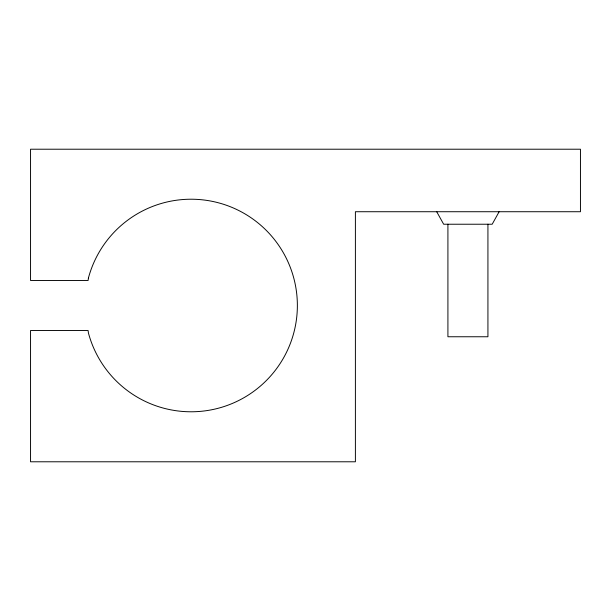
<?xml version="1.0" encoding="UTF-8"?>
<svg xmlns="http://www.w3.org/2000/svg" width="611" height="611" viewBox="0 0 611 611"><rect width="100%" height="100%" fill="white"/><g stroke="black" fill="none" stroke-linecap="round" stroke-linejoin="round"><path stroke-width="0.92" d="M499.134 211.727L492.191 224.229L443.655 224.229L436.705 211.727M487.929 224.229L487.929 336.76L447.916 336.76L447.916 224.229M88.427 277.997L88.106 280.457L30.55 280.495L30.55 149.214L580.45 149.214L580.45 211.727L355.396 211.727L355.396 461.786L30.55 461.786L30.55 330.505L88.106 330.543L88.427 333.003A106.276 106.276 0 0 0 252.045 392.56A106.276 106.276 0 0 0 252.045 218.44A106.276 106.276 0 0 0 88.427 277.997"/></g></svg>
